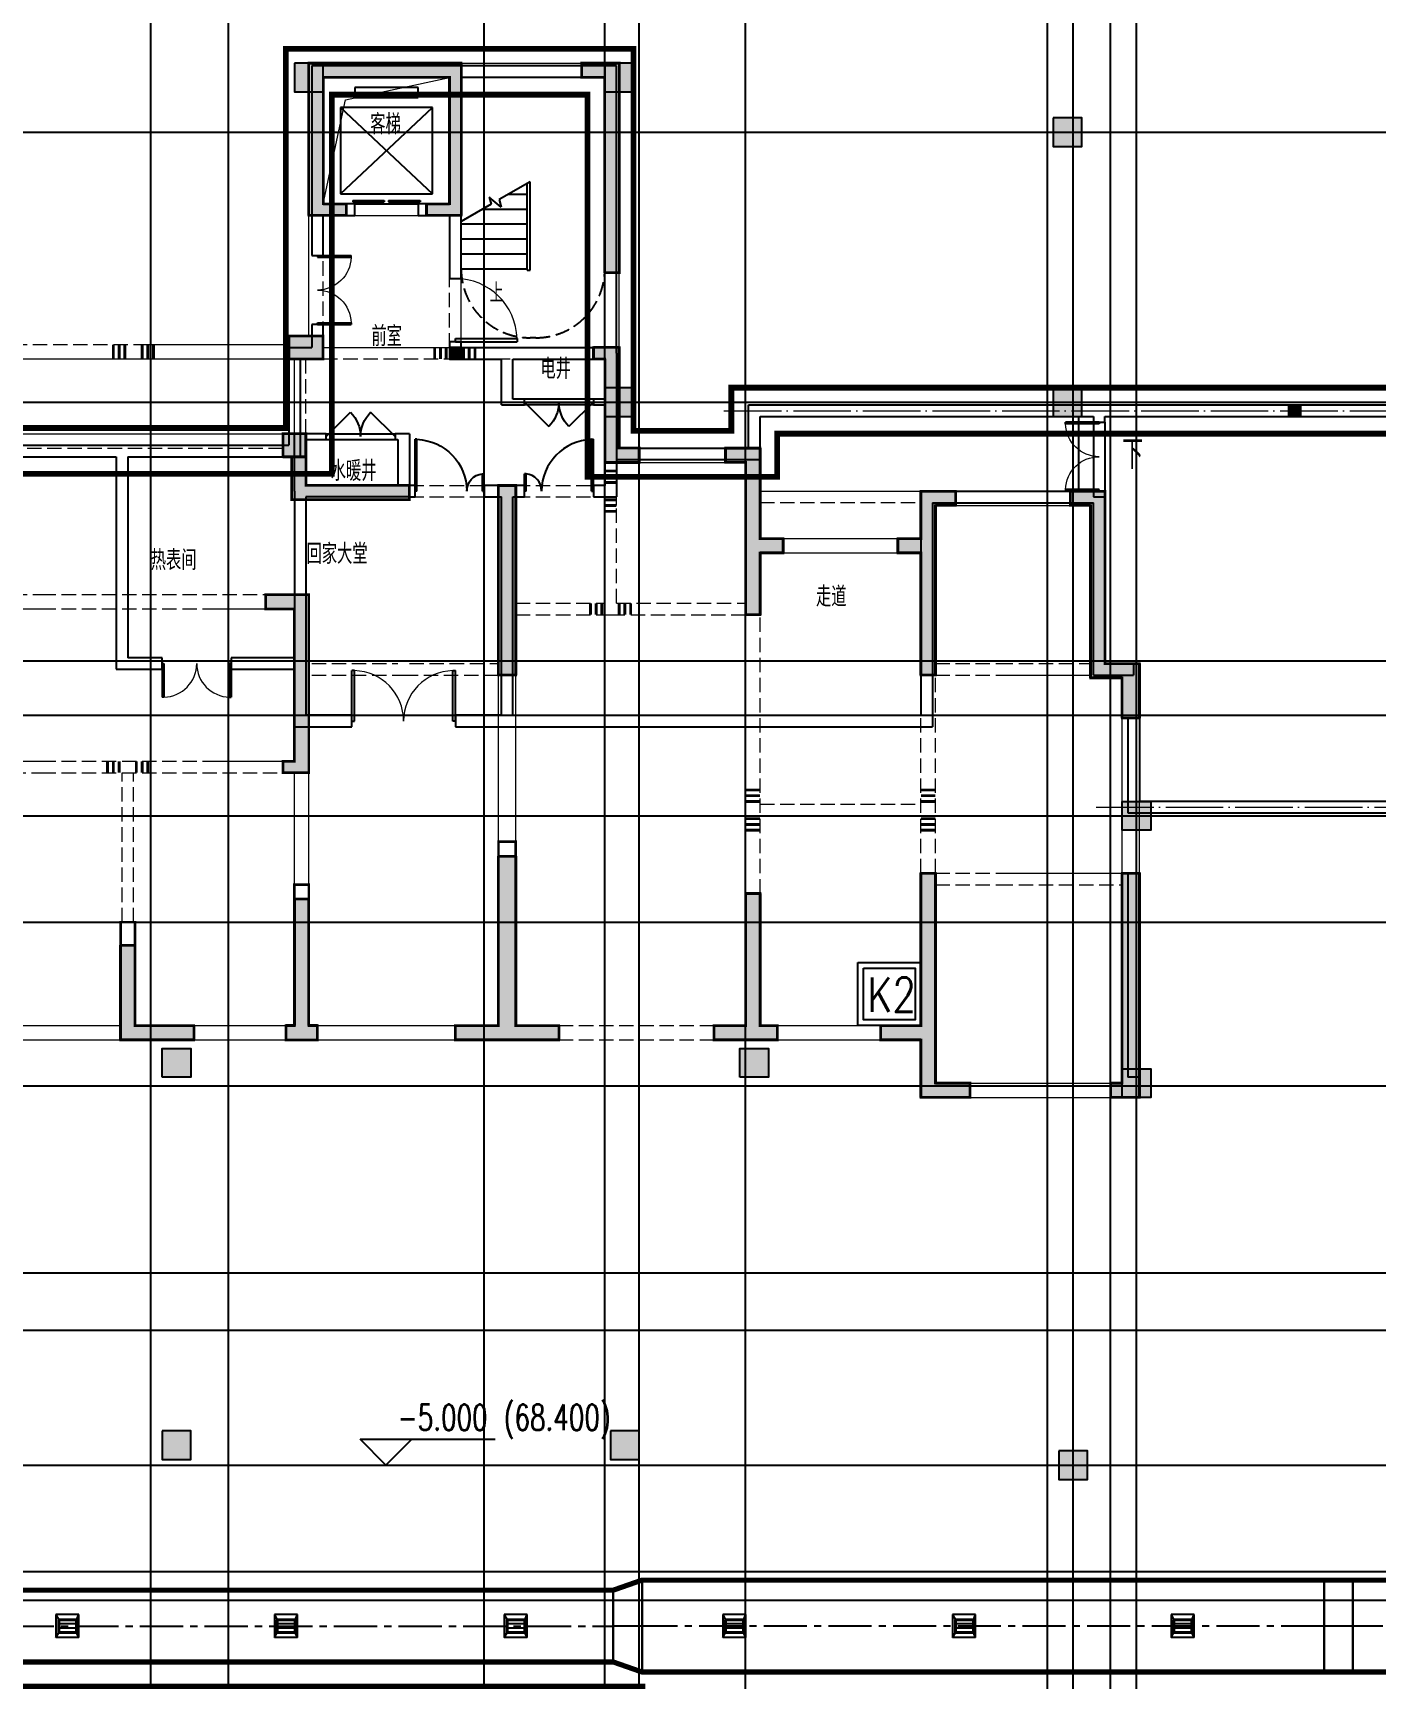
# Model space of a CAD drawing. Extents: x 369444 to 684549, y -549309 to 575337.
# Drawn here: x 464625 to 487992, y 196284 to 224932 of the extents above; entities that cross this region are included whole.
import ezdxf

# ---------------------------------------------------------------- set-up
doc = ezdxf.new("R2010")
doc.units = 0
doc.header["$LTSCALE"] = 1000
doc.header["$MEASUREMENT"] = 0
for name, pattern in [('CENTER2', [1.125, 0.75, -0.125, 0.125, -0.125]), ('DASH', [0.35, 0.25, -0.1]), ('DOTE', [2.42, 2, -0.2, 0.02, -0.2]), ('线型3', [500, 300, -200])]:
    doc.linetypes.add(name, pattern=pattern)
for name, color, linetype in [('1-标高箭头', 3, 'Continuous'), ('COLUMN', 9, 'Continuous'), ('DIM_SYMB', 3, 'Continuous'), ('DOTE', 1, 'Continuous'), ('DUCT-排烟中心线', 5, 'CENTER2'), ('DUCT-排烟法兰', 4, 'Continuous'), ('DUCT-排烟管', 2, 'Continuous'), ('DUCT-排烟管端线', 4, 'Continuous'), ('EVTR', 2, 'Continuous'), ('STAIR', 2, 'Continuous'), ('WALL', 9, 'Continuous'), ('WINDOW', 4, 'Continuous'), ('二期轮廓线', 8, 'DASH'), ('图层2', 7, 'Continuous'), ('填充', 8, 'Continuous'), ('平面文字图层', 7, 'Continuous'), ('景观场地标高', 4, 'Continuous'), ('构造柱', 6, 'Continuous'), ('砼墙', 151, 'Continuous'), ('车库集水坑', 60, 'Continuous'), ('防火分区线', 7, 'Continuous'), ('风管标注', 3, 'Continuous')]:
    doc.layers.add(name, color=color, linetype=linetype)
for name, color, linetype, lineweight in [('DOTE2', 122, 'DOTE', 9), ('柱', 2, 'Continuous', 35), ('梁', 4, 'Continuous', 18), ('梁虚线', 134, '线型3', 18), ('梁集中标注', 2, 'Continuous', 25), ('次梁箍筋', 1, 'Continuous', 40), ('洞口边线', 9, 'Continuous', 18), ('门虚线', 2, 'Continuous', 18)]:
    doc.layers.add(name, color=color, linetype=linetype, lineweight=lineweight)
doc.styles.add('_HZTXT', font='txt.shx', dxfattribs={"width": 0.8, "bigfont": 'HZTXT.shx'})
doc.styles.add('_TCH_DIM', font='SIMPLEX', dxfattribs={"bigfont": 'GBCBIG'})
doc.styles.add('HNSJY', font='hnsjy-07.shx', dxfattribs={"width": 0.8, "bigfont": 'hnsjy-hz.shx'})

# ---------------------------------------------------------------- blocks, each defined once
blk = doc.blocks.new('A$C47E9097D')
at = {"layer": '构造柱'}
blk.add_hatch(color=256, dxfattribs=at).paths.add_polyline_path([(106150, -252049), (105950, -252049), (105950, -252249), (106150, -252249)])
blk.add_lwpolyline([(105950, -252049), (106150, -252049), (106150, -252249), (105950, -252249)], close=True, dxfattribs=at)
blk = doc.blocks.new('dsfzc')
at = {"layer": '填充'}
h = blk.add_hatch(color=0, dxfattribs=at)
h.dxf.hatch_style = 1
h.paths.add_polyline_path([(-2797395, 482826), (-2794745, 482826), (-2794745, 482576), (-2794745, 480176), (-2795345, 480176), (-2795345, 480376), (-2794945, 480376), (-2794945, 482576), (-2797145, 482576), (-2797145, 480376), (-2796745, 480376), (-2796745, 480176), (-2797395, 480176)])
h = blk.add_hatch(color=0, dxfattribs=at)
h.dxf.hatch_style = 1
h.paths.add_polyline_path([(-2792245, 482576), (-2792647, 482576), (-2792647, 482826), (-2791995, 482826), (-2791995, 479176), (-2792245, 479176)])
h = blk.add_hatch(color=0, dxfattribs=at)
h.dxf.hatch_style = 1
h.paths.add_polyline_path([(-2797145, 477676), (-2797145, 478076), (-2797745, 478076), (-2797745, 477676)])
h = blk.add_hatch(color=0, dxfattribs=at)
h.dxf.hatch_style = 1
h.paths.add_polyline_path([(-2791645, 476126), (-2791995, 476126), (-2791995, 477876), (-2792245, 477876), (-2792245, 475876), (-2791645, 475876)])
h.paths.add_polyline_path([(-2792445, 477676), (-2792245, 477676), (-2792245, 477876), (-2792445, 477876)])
h = blk.add_hatch(color=0, dxfattribs=at)
h.dxf.hatch_style = 1
h.paths.add_polyline_path([(-2797695, 475976), (-2797445, 475976), (-2797445, 476376), (-2797845, 476376), (-2797845, 475976)])
h = blk.add_hatch(color=0, dxfattribs=at)
h.dxf.hatch_style = 1
h.paths.add_polyline_path([(-2789545, 474551), (-2789145, 474551), (-2789145, 474301), (-2789545, 474301), (-2789545, 473226), (-2789795, 473226), (-2789795, 474301), (-2789795, 475876), (-2790145, 475876), (-2790145, 476126), (-2789545, 476126)])
h = blk.add_hatch(color=0, dxfattribs=at)
h.dxf.hatch_style = 1
h.paths.add_polyline_path([(-2797695, 475976), (-2797445, 475976), (-2797445, 475476), (-2795645, 475476), (-2795645, 475226), (-2797695, 475226)])
h = blk.add_hatch(color=0, dxfattribs=at)
h.dxf.hatch_style = 1
h.paths.add_polyline_path([(-2794095, 472176), (-2794095, 475476), (-2793795, 475476), (-2793795, 472176)])
h = blk.add_hatch(color=0, dxfattribs=at)
h.dxf.hatch_style = 1
h.paths.add_polyline_path([(-2786145, 475376), (-2786145, 475126), (-2786495, 475126), (-2786495, 474301), (-2786495, 472176), (-2786745, 472176), (-2786745, 474301), (-2787145, 474301), (-2787145, 474551), (-2786745, 474551), (-2786745, 475376)])
h = blk.add_hatch(color=0, dxfattribs=at)
h.dxf.hatch_style = 1
h.paths.add_polyline_path([(-2783545, 475376), (-2783545, 472376), (-2782945, 472376), (-2782945, 471426), (-2783245, 471426), (-2783245, 472126), (-2783795, 472126), (-2783795, 475126), (-2784145, 475126), (-2784145, 475376)])
h = blk.add_hatch(color=0, dxfattribs=at)
h.dxf.hatch_style = 1
h.paths.add_polyline_path([(-2797645, 470476), (-2797395, 470476), (-2797395, 473576), (-2798145, 473576), (-2798145, 473326), (-2797645, 473326), (-2797645, 470676), (-2797845, 470676), (-2797845, 470476)])
h = blk.add_hatch(color=0, dxfattribs=at)
h.dxf.hatch_style = 1
h.paths.add_polyline_path([(-2793045, 466076), (-2793045, 465826), (-2794095, 465826), (-2794845, 465826), (-2794845, 466076), (-2794095, 466076), (-2794095, 469026), (-2793795, 469026), (-2793795, 466076)])
h = blk.add_hatch(color=0, dxfattribs=at)
h.dxf.hatch_style = 1
h.paths.add_polyline_path([(-2785894, 464826), (-2786745, 464826), (-2786745, 465826), (-2787445, 465826), (-2787445, 466076), (-2786745, 466076), (-2786745, 468726), (-2786495, 468726), (-2786495, 466076), (-2786495, 465076), (-2785894, 465076)])
h = blk.add_hatch(color=0, dxfattribs=at)
h.dxf.hatch_style = 1
h.paths.add_polyline_path([(-2782945, 464826), (-2783444, 464826), (-2783444, 465076), (-2783245, 465076), (-2783245, 468726), (-2782945, 468726)])
h = blk.add_hatch(color=0, dxfattribs=at)
h.dxf.hatch_style = 1
h.paths.add_polyline_path([(-2797245, 465826), (-2797245, 466076), (-2797395, 466076), (-2797395, 468276), (-2797645, 468276), (-2797645, 466076), (-2797795, 466076), (-2797795, 465826), (-2797395, 465826)])
h = blk.add_hatch(color=0, dxfattribs=at)
h.dxf.hatch_style = 1
h.paths.add_polyline_path([(-2789245, 466076), (-2789245, 465826), (-2789545, 465826), (-2790345, 465826), (-2790345, 466076), (-2789795, 466076), (-2789795, 468376), (-2789545, 468376), (-2789545, 466076)])
h = blk.add_hatch(color=0, dxfattribs=at)
h.dxf.hatch_style = 1
h.paths.add_polyline_path([(-2800670, 465826), (-2800670, 466076), (-2800670, 467476), (-2800420, 467476), (-2800420, 466076), (-2799395, 466076), (-2799395, 465826)])
at = {"layer": '柱', "color": 0, "ltscale": 1}
for points in [[(-2797145, 477676), (-2797145, 478076), (-2797745, 478076), (-2797745, 477676)], [(-2797695, 475976), (-2797445, 475976), (-2797445, 476376), (-2797845, 476376), (-2797845, 475976)]]:
    blk.add_lwpolyline(points, close=True, dxfattribs=at)
at = {"layer": '砼墙', "color": 0, "lineweight": 35, "ltscale": 1}
for points in [[(-2797395, 482826), (-2794745, 482826), (-2794745, 482576), (-2794745, 480176), (-2795345, 480176), (-2795345, 480376), (-2794945, 480376), (-2794945, 482576), (-2797145, 482576), (-2797145, 480376), (-2796745, 480376), (-2796745, 480176), (-2797395, 480176)], [(-2792245, 482576), (-2792647, 482576), (-2792647, 482826), (-2791995, 482826), (-2791995, 479176), (-2792245, 479176)], [(-2789545, 474551), (-2789145, 474551), (-2789145, 474301), (-2789545, 474301), (-2789545, 473226), (-2789795, 473226), (-2789795, 474301), (-2789795, 475876), (-2790145, 475876), (-2790145, 476126), (-2789545, 476126)], [(-2794095, 472176), (-2794095, 475476), (-2793795, 475476), (-2793795, 472176)], [(-2786145, 475376), (-2786145, 475126), (-2786495, 475126), (-2786495, 474301), (-2786495, 472176), (-2786745, 472176), (-2786745, 474301), (-2787145, 474301), (-2787145, 474551), (-2786745, 474551), (-2786745, 475376)], [(-2783545, 475376), (-2783545, 472376), (-2782945, 472376), (-2782945, 471426), (-2783245, 471426), (-2783245, 472126), (-2783795, 472126), (-2783795, 475126), (-2784145, 475126), (-2784145, 475376)], [(-2793045, 466076), (-2793045, 465826), (-2794095, 465826), (-2794845, 465826), (-2794845, 466076), (-2794095, 466076), (-2794095, 469026), (-2793795, 469026), (-2793795, 466076)], [(-2785894, 464826), (-2786745, 464826), (-2786745, 465826), (-2787445, 465826), (-2787445, 466076), (-2786745, 466076), (-2786745, 468726), (-2786495, 468726), (-2786495, 466076), (-2786495, 465076), (-2785894, 465076)], [(-2782945, 464826), (-2783444, 464826), (-2783444, 465076), (-2783245, 465076), (-2783245, 468726), (-2782945, 468726)], [(-2797245, 465826), (-2797245, 466076), (-2797395, 466076), (-2797395, 468276), (-2797645, 468276), (-2797645, 466076), (-2797795, 466076), (-2797795, 465826), (-2797395, 465826)], [(-2789245, 466076), (-2789245, 465826), (-2789545, 465826), (-2790345, 465826), (-2790345, 466076), (-2789795, 466076), (-2789795, 468376), (-2789545, 468376), (-2789545, 466076)], [(-2800670, 465826), (-2800670, 466076), (-2800670, 467476), (-2800420, 467476), (-2800420, 466076), (-2799395, 466076), (-2799395, 465826)]]:
    blk.add_lwpolyline(points, close=True, dxfattribs=at)
for points in [[(-2792245, 477876), (-2792445, 477876), (-2792445, 477676), (-2792245, 477676)], [(-2792245, 477676), (-2792245, 475876), (-2791645, 475876), (-2791645, 476126), (-2791995, 476126), (-2791995, 477876), (-2792245, 477876)]]:
    blk.add_lwpolyline(points, dxfattribs=at)
at = {"layer": '砼墙', "color": 0}
blk.add_lwpolyline([(-2797695, 475976), (-2797445, 475976), (-2797445, 475476), (-2795645, 475476), (-2795645, 475226), (-2797695, 475226)], close=True, dxfattribs=at)
blk.add_lwpolyline([(-2797645, 470476), (-2797845, 470476), (-2797845, 470676), (-2797645, 470676), (-2797645, 473326), (-2798145, 473326), (-2798145, 473576), (-2797395, 473576), (-2797395, 470476), (-2797645, 470476)], dxfattribs=at)
blk = doc.blocks.new('A$C6F0867FE')
at = {"layer": '构造柱'}
for points in [[(100, -5000), (-100, -5000), (-100, -5200), (100, -5200)], [(17700, -5000), (17900, -5000), (17900, -5200), (17700, -5200)]]:
    blk.add_hatch(color=256, dxfattribs=at).paths.add_polyline_path(points)
for points in [[(-100, -5000), (100, -5000), (100, -5200), (-100, -5200)], [(17900, -5000), (17700, -5000), (17700, -5200), (17900, -5200)]]:
    blk.add_lwpolyline(points, close=True, dxfattribs=at)
blk = doc.blocks.new('$DorLib2D$00000002')
for p, q in [((-0.5, 0), (-0.5, 0.4875)), ((-0.475, 0.4875), (-0.5, 0.4875)), ((-0.475, 0), (-0.475, 0.4875)), ((0.475, 0), (0.475, 0.4875)), ((0.475, 0.4875), (0.5, 0.4875)), ((0.5, 0), (0.5, 0.4875)), ((-0.5, 0), (-0.475, 0)), ((0.5, 0), (0.475, 0))]:
    blk.add_line(p, q)
at = {"lineweight": 13}
for centre, start, end in [((-0.4875, 0), 0, 88.53072), ((0.4875, 0), 91.46928, 180)]:
    blk.add_arc(centre, 0.4875, start, end, dxfattribs=at)
blk = doc.blocks.new('$DorLib2D$00000116')
at = {"color": 0}
for p, q in [((-0.5, 0), (-0.146, 0.354)), ((0.5, 0), (0.146, 0.354))]:
    blk.add_line(p, q, dxfattribs=at)
for centre, start, end in [((-0.5, 0), 0, 45), ((0.5, 0), 135, 180)]:
    blk.add_arc(centre, 0.5, start, end, dxfattribs=at)
blk = doc.blocks.new('$DorLib2D$00000001')
for p, q in [((0.45, 0.975), (0.5, 0.975)), ((0.45, 0), (0.45, 0.975)), ((0.5, 0), (0.5, 0.975)), ((0.5, 0), (0.45, 0))]:
    blk.add_line(p, q)
at = {"lineweight": 13}
blk.add_arc((0.475, 0), 0.975, 91.4693, 180, dxfattribs=at)
blk = doc.blocks.new('$DORLIB2D$00000127')
at = {"color": 0}
for points in [[(-0.533, 0.795), (-0.533, 0.69)], [(-0.033, 0.795), (-0.533, 0.795)], [(-0.033, 0.795), (-0.033, 0.69)], [(0.533, 0.795), (0.033, 0.795)], [(0.033, 0.795), (0.033, 0.69)], [(0.533, 0.795), (0.533, 0.69)], [(-0.033, 0.69), (-0.533, 0.69)], [(0.533, 0.69), (0.033, 0.69)], [(0.5, 0.5), (-0.5, 0.5)]]:
    blk.add_lwpolyline(points, dxfattribs=at)
blk = doc.blocks.new('$DorLib2D$00000225')
at = {"color": 0}
for p, q in [((0.475, -0.001), (0.475, 0.752)), ((0.475, 0.752), (0.5, 0.752)), ((0.5, -0.001), (0.5, 0.752)), ((-0.5, 0), (-0.5, 0.252)), ((-0.475, 0.252), (-0.5, 0.252)), ((-0.475, 0), (-0.475, 0.252)), ((-0.475, 0), (-0.5, 0)), ((0.475, -0.001), (0.5, -0.001))]:
    blk.add_line(p, q, dxfattribs=at)
for centre, radius, start, end in [((0.505, -0.002), 0.755, 92.2493, 179.7238), ((-0.501, 0.003), 0.251, 359.7899, 84.0974)]:
    blk.add_arc(centre, radius, start, end, dxfattribs=at)
blk = doc.blocks.new('column500')
h = blk.add_hatch(color=0)
h.dxf.hatch_style = 1
h.paths.add_polyline_path([(-216381, -381440), (-215881, -381440), (-215881, -380940), (-216381, -380940)])
at = {"color": 0}
blk.add_lwpolyline([(-216381, -381440), (-215881, -381440), (-215881, -380940), (-216381, -380940)], close=True, dxfattribs=at)
blk = doc.blocks.new('N-风管')
at = {"color": 0}
for p, q in [((38489300981.545509, 3905291880.368588, 2600), (38489301029.545509, 3905291791.4797, 2600)), ((38489301381.545509, 3905291880.368588, 2600), (38489300981.545509, 3905291880.368588, 2600)), ((38489300981.545509, 3905291880.368588, 2600), (38489300981.545509, 3905291480.368588, 2600)), ((38489301341.545509, 3905291791.4797, 2600), (38489301381.545509, 3905291880.368588, 2600)), ((38489301381.545509, 3905291480.368588, 2600), (38489301381.545509, 3905291880.368588, 2600)), ((38489304781.545509, 3905291880.368588, 2600), (38489304829.545509, 3905291791.4797, 2600)), ((38489305181.545509, 3905291880.368588, 2600), (38489304781.545509, 3905291880.368588, 2600)), ((38489304781.545509, 3905291880.368588, 2600), (38489304781.545509, 3905291480.368588, 2600)), ((38489305141.545509, 3905291791.4797, 2600), (38489305181.545509, 3905291880.368588, 2600)), ((38489305181.545509, 3905291480.368588, 2600), (38489305181.545509, 3905291880.368588, 2600)), ((38489308781.545509, 3905291880.368588, 2600), (38489308829.545509, 3905291791.4797, 2600)), ((38489309181.545509, 3905291880.368588, 2600), (38489308781.545509, 3905291880.368588, 2600)), ((38489308781.545509, 3905291880.368588, 2600), (38489308781.545509, 3905291480.368588, 2600)), ((38489309141.545509, 3905291791.4797, 2600), (38489309181.545509, 3905291880.368588, 2600)), ((38489309181.545509, 3905291480.368588, 2600), (38489309181.545509, 3905291880.368588, 2600)), ((38489312581.545509, 3905291880.368588, 2600), (38489312629.545509, 3905291791.4797, 2600)), ((38489312981.545509, 3905291880.368588, 2600), (38489312581.545509, 3905291880.368588, 2600)), ((38489312581.545509, 3905291880.368588, 2600), (38489312581.545509, 3905291480.368588, 2600)), ((38489312941.545509, 3905291791.4797, 2600), (38489312981.545509, 3905291880.368588, 2600)), ((38489312981.545509, 3905291480.368588, 2600), (38489312981.545509, 3905291880.368588, 2600)), ((38489316581.545509, 3905291880.368588, 2600), (38489316629.545509, 3905291791.4797, 2600)), ((38489316981.545509, 3905291880.368588, 2600), (38489316581.545509, 3905291880.368588, 2600)), ((38489316581.545509, 3905291880.368588, 2600), (38489316581.545509, 3905291480.368588, 2600)), ((38489316941.545509, 3905291791.4797, 2600), (38489316981.545509, 3905291880.368588, 2600)), ((38489316981.545509, 3905291480.368588, 2600), (38489316981.545509, 3905291880.368588, 2600)), ((38489320381.545509, 3905291880.368588, 2600), (38489320429.545509, 3905291791.4797, 2600)), ((38489320781.545509, 3905291880.368588, 2600), (38489320381.545509, 3905291880.368588, 2600)), ((38489320381.545509, 3905291880.368588, 2600), (38489320381.545509, 3905291480.368588, 2600)), ((38489320741.545509, 3905291791.4797, 2600), (38489320781.545509, 3905291880.368588, 2600)), ((38489320781.545509, 3905291480.368588, 2600), (38489320781.545509, 3905291880.368588, 2600)), ((38489300981.545509, 3905291480.368588, 2600), (38489301029.545509, 3905291569.257477, 2600)), ((38489301341.545509, 3905291717.405625, 2600), (38489301029.545509, 3905291717.405625, 2600)), ((38489301341.545509, 3905291643.331552, 2600), (38489301029.545509, 3905291643.331552, 2600)), ((38489301381.545509, 3905291480.368588, 2600), (38489301341.545509, 3905291569.257477, 2600)), ((38489304781.545509, 3905291480.368588, 2600), (38489304829.545509, 3905291569.257477, 2600)), ((38489305141.545509, 3905291717.405625, 2600), (38489304829.545509, 3905291717.405625, 2600)), ((38489305141.545509, 3905291643.331552, 2600), (38489304829.545509, 3905291643.331552, 2600)), ((38489305181.545509, 3905291480.368588, 2600), (38489305141.545509, 3905291569.257477, 2600)), ((38489308781.545509, 3905291480.368588, 2600), (38489308829.545509, 3905291569.257477, 2600)), ((38489309141.545509, 3905291717.405625, 2600), (38489308829.545509, 3905291717.405625, 2600)), ((38489309141.545509, 3905291643.331552, 2600), (38489308829.545509, 3905291643.331552, 2600)), ((38489309181.545509, 3905291480.368588, 2600), (38489309141.545509, 3905291569.257477, 2600)), ((38489312581.545509, 3905291480.368588, 2600), (38489312629.545509, 3905291569.257477, 2600)), ((38489312941.545509, 3905291717.405625, 2600), (38489312629.545509, 3905291717.405625, 2600)), ((38489312941.545509, 3905291643.331552, 2600), (38489312629.545509, 3905291643.331552, 2600)), ((38489312981.545509, 3905291480.368588, 2600), (38489312941.545509, 3905291569.257477, 2600)), ((38489316581.545509, 3905291480.368588, 2600), (38489316629.545509, 3905291569.257477, 2600)), ((38489316941.545509, 3905291717.405625, 2600), (38489316629.545509, 3905291717.405625, 2600)), ((38489316941.545509, 3905291643.331552, 2600), (38489316629.545509, 3905291643.331552, 2600)), ((38489316981.545509, 3905291480.368588, 2600), (38489316941.545509, 3905291569.257477, 2600)), ((38489320381.545509, 3905291480.368588, 2600), (38489320429.545509, 3905291569.257477, 2600)), ((38489320741.545509, 3905291717.405625, 2600), (38489320429.545509, 3905291717.405625, 2600)), ((38489320741.545509, 3905291643.331552, 2600), (38489320429.545509, 3905291643.331552, 2600)), ((38489320781.545509, 3905291480.368588, 2600), (38489320741.545509, 3905291569.257477, 2600))]:
    blk.add_line(p, q, dxfattribs=at)
at = {"color": 0, "lineweight": 40}
for p, q in [((38489301029.545509, 3905291791.4797, 2600), (38489301029.545509, 3905291569.257477, 2600)), ((38489301029.545509, 3905291791.4797, 2600), (38489301341.545509, 3905291791.4797, 2600)), ((38489301341.545509, 3905291569.257477, 2600), (38489301341.545509, 3905291791.4797, 2600)), ((38489304829.545509, 3905291791.4797, 2600), (38489304829.545509, 3905291569.257477, 2600)), ((38489304829.545509, 3905291791.4797, 2600), (38489305141.545509, 3905291791.4797, 2600)), ((38489305141.545509, 3905291569.257477, 2600), (38489305141.545509, 3905291791.4797, 2600)), ((38489308829.545509, 3905291791.4797, 2600), (38489308829.545509, 3905291569.257477, 2600)), ((38489308829.545509, 3905291791.4797, 2600), (38489309141.545509, 3905291791.4797, 2600)), ((38489309141.545509, 3905291569.257477, 2600), (38489309141.545509, 3905291791.4797, 2600)), ((38489312629.545509, 3905291791.4797, 2600), (38489312629.545509, 3905291569.257477, 2600)), ((38489312629.545509, 3905291791.4797, 2600), (38489312941.545509, 3905291791.4797, 2600)), ((38489312941.545509, 3905291569.257477, 2600), (38489312941.545509, 3905291791.4797, 2600)), ((38489316629.545509, 3905291791.4797, 2600), (38489316629.545509, 3905291569.257477, 2600)), ((38489316629.545509, 3905291791.4797, 2600), (38489316941.545509, 3905291791.4797, 2600)), ((38489316941.545509, 3905291569.257477, 2600), (38489316941.545509, 3905291791.4797, 2600)), ((38489320429.545509, 3905291791.4797, 2600), (38489320429.545509, 3905291569.257477, 2600)), ((38489320429.545509, 3905291791.4797, 2600), (38489320741.545509, 3905291791.4797, 2600)), ((38489320741.545509, 3905291569.257477, 2600), (38489320741.545509, 3905291791.4797, 2600)), ((38489301029.545509, 3905291569.257477, 2600), (38489301341.545509, 3905291569.257477, 2600)), ((38489304829.545509, 3905291569.257477, 2600), (38489305141.545509, 3905291569.257477, 2600)), ((38489308829.545509, 3905291569.257477, 2600), (38489309141.545509, 3905291569.257477, 2600)), ((38489312629.545509, 3905291569.257477, 2600), (38489312941.545509, 3905291569.257477, 2600)), ((38489316629.545509, 3905291569.257477, 2600), (38489316941.545509, 3905291569.257477, 2600)), ((38489320429.545509, 3905291569.257477, 2600), (38489320741.545509, 3905291569.257477, 2600))]:
    blk.add_line(p, q, dxfattribs=at)
at = {"color": 0, "linetype": 'Continuous'}
for p, q in [((38489301381.545509, 3905291480.368588, 2600), (38489300981.545509, 3905291480.368588, 2600)), ((38489305181.545509, 3905291480.368588, 2600), (38489304781.545509, 3905291480.368588, 2600)), ((38489309181.545509, 3905291480.368588, 2600), (38489308781.545509, 3905291480.368588, 2600)), ((38489312981.545509, 3905291480.368588, 2600), (38489312581.545509, 3905291480.368588, 2600)), ((38489316981.545509, 3905291480.368588, 2600), (38489316581.545509, 3905291480.368588, 2600)), ((38489320781.545509, 3905291480.368588, 2600), (38489320381.545509, 3905291480.368588, 2600))]:
    blk.add_line(p, q, dxfattribs=at)
at = {"layer": 'DUCT-排烟中心线', "color": 0}
for p, q in [((38489299067.369003, 3905291680.368588), (38489310677.367104, 3905291680.368575)), ((38489311177.567101, 3905291680.368588), (38489310677.567101, 3905291680.368575)), ((38489323045.062393, 3905291680.368882), (38489311177.767113, 3905291680.368588)), ((38489323545.262383, 3905291680.368588), (38489323045.262383, 3905291680.368882)), ((38489328567.927292, 3905291680.368698), (38489323545.462379, 3905291680.368588))]:
    blk.add_line(p, q, dxfattribs=at)
at = {"layer": 'DUCT-排烟法兰', "color": 0}
for p, q in [((38489310677.467102, 3905291025.368575), (38489310677.467102, 3905292335.368575)), ((38489311177.667107, 3905292520.368588), (38489311177.667107, 3905290840.368588)), ((38489323045.162376, 3905292520.368882), (38489323045.162376, 3905290840.368882)), ((38489323545.362381, 3905290840.368588), (38489323545.362381, 3905292520.368588))]:
    blk.add_line(p, q, dxfattribs=at)
at = {"layer": 'DUCT-排烟管', "color": 0, "const_width": 90}
for points in [[(38489310677.367104, 3905292305.368575), (38489299067.369003, 3905292305.368588)], [(38489311177.567078, 3905292480.368588), (38489310677.567093, 3905292305.368575)], [(38489323045.062363, 3905292480.368882), (38489311177.767082, 3905292480.368588)], [(38489323545.26226, 3905292480.368588), (38489323045.26226, 3905292480.368882)], [(38489328567.927277, 3905292480.368698), (38489323545.462357, 3905292480.368588)], [(38489299067.369003, 3905291055.368588), (38489310677.367104, 3905291055.368575)], [(38489311177.567123, 3905290880.368588), (38489310677.567123, 3905291055.368575)], [(38489311177.767128, 3905290880.368588), (38489323045.062408, 3905290880.368882)], [(38489323545.262497, 3905290880.368588), (38489323045.262497, 3905290880.368882)], [(38489323545.462387, 3905290880.368588), (38489328567.927307, 3905290880.368698)]]:
    blk.add_lwpolyline(points, dxfattribs=at)
at = {"layer": 'DUCT-排烟管端线', "color": 0}
for p, q in [((38489310677.367104, 3905291055.368575), (38489310677.367104, 3905292305.368575)), ((38489310677.567093, 3905292305.368575), (38489310677.567123, 3905291055.368575)), ((38489311177.567123, 3905290880.368588), (38489311177.567078, 3905292480.368588)), ((38489311177.767082, 3905292480.368588), (38489311177.767128, 3905290880.368588)), ((38489323045.062408, 3905290880.368882), (38489323045.062363, 3905292480.368882)), ((38489323045.26226, 3905292480.368882), (38489323045.262497, 3905290880.368882)), ((38489323545.262497, 3905290880.368588), (38489323545.26226, 3905292480.368588)), ((38489323545.462357, 3905292480.368588), (38489323545.462387, 3905290880.368588))]:
    blk.add_line(p, q, dxfattribs=at)
blk = doc.blocks.new('12#梁图')
at = {"layer": '柱', "color": 0, "ltscale": 1, "const_width": 45}
for points in [[(1066114, -66796), (1066114, -66396), (1065514, -66396), (1065514, -66796)], [(1066115, -66796), (1066115, -66396), (1065515, -66396), (1065515, -66796)], [(1065564, -68496), (1065814, -68496), (1065814, -68096), (1065414, -68096), (1065414, -68496)], [(1065565, -68496), (1065815, -68496), (1065815, -68096), (1065415, -68096), (1065415, -68496)]]:
    blk.add_lwpolyline(points, close=True, dxfattribs=at)
at = {"layer": '梁', "color": 0, "lineweight": 18, "ltscale": 1}
for p, q in [((1065865, -66396), (1065865, -64296)), ((1068515, -65126), (1068515, -64296)), ((1068515, -66596), (1068515, -65126)), ((1062815, -66546), (1065515, -66546)), ((1066115, -66596), (1068415, -66596)), ((1068415, -66596), (1071015, -66596)), ((1056515, -66796), (1062815, -66796)), ((1062815, -66796), (1065515, -66796)), ((1065615, -68096), (1065615, -66796)), ((1053615, -68096), (1065415, -68096)), ((1073715, -69096), (1076515, -69096)), ((1060015, -71146), (1061215, -71146)), ((1064015, -71146), (1065115, -71146)), ((1077865, -72296), (1079465, -72296)), ((1059640, -73796), (1061215, -73796)), ((1064015, -73796), (1065615, -73796)), ((1077965, -75746), (1080015, -75746))]:
    blk.add_line(p, q, dxfattribs=at)
at = {"layer": '梁虚线', "color": 0, "linetype": 'DASH', "lineweight": 18, "ltscale": 1}
for p, q in [((1066115, -66396), (1066115, -64296)), ((1068315, -65126), (1068315, -64296)), ((1068315, -66596), (1068315, -65126)), ((1056515, -66546), (1062815, -66546)), ((1065815, -68096), (1065815, -66796)), ((1066115, -66796), (1068415, -66796)), ((1068415, -66796), (1071015, -66796)), ((1053615, -68346), (1065415, -68346)), ((1071015, -69246), (1071015, -68596)), ((1071215, -69346), (1071215, -68596)), ((1067615, -68996), (1069165, -68996)), ((1069465, -68996), (1071015, -68996)), ((1065615, -70896), (1065615, -69246)), ((1065815, -70896), (1065815, -69246)), ((1067615, -69196), (1069165, -69196)), ((1069465, -69196), (1071015, -69196)), ((1073715, -69296), (1076515, -69296)), ((1071015, -71046), (1071015, -69446)), ((1071215, -71046), (1071215, -69346)), ((1060015, -70896), (1061215, -70896)), ((1061215, -70896), (1064015, -70896)), ((1064015, -70896), (1065115, -70896)), ((1061215, -71146), (1064015, -71146)), ((1069465, -71046), (1071015, -71046)), ((1069465, -71246), (1071115, -71246)), ((1071115, -71246), (1073465, -71246)), ((1071215, -71046), (1073465, -71046)), ((1073465, -76096), (1073465, -71246)), ((1073715, -76096), (1073715, -71246)), ((1065915, -72096), (1067415, -72096)), ((1067615, -72096), (1069165, -72096)), ((1076765, -72096), (1077865, -72096)), ((1077865, -72096), (1079465, -72096)), ((1065915, -72296), (1067515, -72296)), ((1067515, -72296), (1069165, -72296)), ((1076515, -75746), (1076515, -72296)), ((1076765, -75746), (1076765, -72296)), ((1076765, -72296), (1077865, -72296)), ((1061215, -73796), (1064015, -73796)), ((1059640, -73996), (1061215, -73996)), ((1061215, -73996), (1064015, -73996)), ((1062615, -76596), (1062615, -73996)), ((1062815, -76596), (1062815, -73996)), ((1064015, -73996), (1065415, -73996)), ((1073715, -74546), (1076515, -74546)), ((1073715, -74746), (1076515, -74746)), ((1076765, -75746), (1077965, -75746)), ((1076765, -75946), (1077865, -75946)), ((1077865, -75946), (1080015, -75946)), ((1070215, -78396), (1072915, -78396)), ((1070215, -78646), (1072915, -78646))]:
    blk.add_line(p, q, dxfattribs=at)
at = {"layer": '次梁箍筋', "color": 0, "linetype": 'Continuous', "const_width": 50}
for points in [[(1062464, -66546), (1062464, -66796)], [(1062564, -66546), (1062564, -66796)], [(1062664, -66546), (1062664, -66796)], [(1062964, -66546), (1062964, -66796)], [(1063064, -66546), (1063064, -66796)], [(1063164, -66546), (1063164, -66796)], [(1068055, -66596), (1068055, -66796)], [(1068155, -66596), (1068155, -66796)], [(1068255, -66596), (1068255, -66796)], [(1068555, -66596), (1068555, -66796)], [(1068655, -66596), (1068655, -66796)], [(1068755, -66596), (1068755, -66796)], [(1071014, -68746), (1071214, -68746)], [(1071014, -68846), (1071214, -68846)], [(1071014, -68946), (1071214, -68946)], [(1071014, -69246), (1071214, -69246)], [(1071014, -69346), (1071214, -69346)], [(1071014, -69446), (1071214, -69446)], [(1070764, -71046), (1070764, -71246)], [(1070864, -71046), (1070864, -71246)], [(1070964, -71046), (1070964, -71246)], [(1071264, -71046), (1071264, -71246)], [(1071364, -71046), (1071364, -71246)], [(1071464, -71046), (1071464, -71246)], [(1062364, -73796), (1062364, -73996)], [(1062464, -73796), (1062464, -73996)], [(1062564, -73796), (1062564, -73996)], [(1062864, -73796), (1062864, -73996)], [(1062964, -73796), (1062964, -73996)], [(1063064, -73796), (1063064, -73996)], [(1073464, -74296), (1073714, -74296)], [(1073464, -74396), (1073714, -74396)], [(1073464, -74496), (1073714, -74496)], [(1076514, -74296), (1076764, -74296)], [(1076514, -74396), (1076764, -74396)], [(1076514, -74496), (1076764, -74496)], [(1073464, -74796), (1073714, -74796)], [(1073464, -74896), (1073714, -74896)], [(1073464, -74996), (1073714, -74996)], [(1076514, -74796), (1076764, -74796)], [(1076514, -74896), (1076764, -74896)], [(1076514, -74996), (1076764, -74996)]]:
    blk.add_lwpolyline(points, dxfattribs=at)
at = {"layer": '洞口边线', "color": 0, "ltscale": 1}
for points in [[(1068314, -61896), (1066114, -61896), (1066114, -64096), (1066503, -62285), (1068314, -61896)], [(1068314, -61896), (1066114, -61896), (1066114, -64096), (1066503, -62285), (1068314, -61896)], [(1068314, -61896), (1066114, -61896), (1066114, -64096), (1066503, -62285), (1068314, -61896)], [(1068315, -61896), (1066115, -61896), (1066115, -64096), (1066504, -62285), (1068315, -61896)]]:
    blk.add_lwpolyline(points, close=True, dxfattribs=at)
at = {"layer": '砼墙', "color": 0, "lineweight": 35, "ltscale": 1, "const_width": 45}
for points in [[(1065865, -61646), (1068515, -61646), (1068515, -61896), (1068515, -64296), (1067915, -64296), (1067915, -64096), (1068315, -64096), (1068315, -61896), (1066115, -61896), (1066115, -64096), (1066515, -64096), (1066515, -64296), (1065865, -64296)], [(1071015, -61896), (1070613, -61896), (1070613, -61646), (1071265, -61646), (1071265, -65296), (1071015, -65296)], [(1073715, -69921), (1074115, -69921), (1074115, -70171), (1073715, -70171), (1073715, -71246), (1073465, -71246), (1073465, -70171), (1073465, -68596), (1073115, -68596), (1073115, -68346), (1073715, -68346)], [(1069165, -72296), (1069165, -68996), (1069465, -68996), (1069465, -72296)], [(1077115, -69096), (1077115, -69346), (1076765, -69346), (1076765, -70171), (1076765, -72296), (1076515, -72296), (1076515, -70171), (1076115, -70171), (1076115, -69921), (1076515, -69921), (1076515, -69096)], [(1079715, -69096), (1079715, -72096), (1080315, -72096), (1080315, -73046), (1080015, -73046), (1080015, -72346), (1079465, -72346), (1079465, -69346), (1079115, -69346), (1079115, -69096)], [(1070215, -78396), (1070215, -78646), (1069165, -78646), (1068415, -78646), (1068415, -78396), (1069165, -78396), (1069165, -75196), (1069465, -75196), (1069465, -78396)], [(1077366, -79646), (1076515, -79646), (1076515, -78646), (1075815, -78646), (1075815, -78396), (1076515, -78396), (1076515, -75746), (1076765, -75746), (1076765, -78396), (1076765, -79396), (1077366, -79396)], [(1080315, -79646), (1079816, -79646), (1079816, -79396), (1080015, -79396), (1080015, -75746), (1080315, -75746)], [(1066015, -78646), (1066015, -78396), (1065865, -78396), (1065865, -75946), (1065615, -75946), (1065615, -78396), (1065465, -78396), (1065465, -78646), (1065865, -78646)], [(1074015, -78396), (1074015, -78646), (1073715, -78646), (1072915, -78646), (1072915, -78396), (1073465, -78396), (1073465, -76096), (1073715, -76096), (1073715, -78396)], [(1062590, -78646), (1062590, -78396), (1062590, -76596), (1062840, -76596), (1062840, -78396), (1063865, -78396), (1063865, -78646)]]:
    blk.add_lwpolyline(points, close=True, dxfattribs=at)
at = {"layer": '砼墙', "color": 0, "const_width": 45}
for points in [[(1071015, -66596), (1070815, -66596), (1070815, -66796), (1071015, -66796), (1071015, -68596), (1071615, -68596), (1071615, -68346), (1071265, -68346), (1071265, -66596), (1071015, -66596)], [(1065615, -73996), (1065415, -73996), (1065415, -73796), (1065615, -73796), (1065615, -71146), (1065115, -71146), (1065115, -70896), (1065865, -70896), (1065865, -73996), (1065615, -73996)]]:
    blk.add_lwpolyline(points, dxfattribs=at)
blk.add_lwpolyline([(1065565, -68496), (1065815, -68496), (1065815, -68996), (1067615, -68996), (1067615, -69246), (1065565, -69246)], close=True, dxfattribs=at)
at = {"layer": '门虚线', "color": 0, "linetype": 'Continuous', "lineweight": 18, "ltscale": 1}
for p, q in [((1068515, -61646), (1070613, -61646)), ((1071265, -66596), (1071265, -65296)), ((1071615, -68346), (1073115, -68346)), ((1077115, -69096), (1079115, -69096)), ((1080315, -75746), (1080315, -73046)), ((1060066, -78646), (1062590, -78646)), ((1077316, -79646), (1079815, -79646))]:
    blk.add_line(p, q, dxfattribs=at)
at = {"layer": '门虚线', "color": 0, "lineweight": 18, "ltscale": 1}
for p, q in [((1068515, -61896), (1070613, -61896)), ((1066515, -64096), (1067915, -64096)), ((1066515, -64296), (1067915, -64296)), ((1071015, -66596), (1071015, -65296)), ((1071615, -68596), (1073115, -68596)), ((1077115, -69346), (1079115, -69346)), ((1074115, -69921), (1076115, -69921)), ((1074115, -70171), (1076115, -70171)), ((1069165, -75196), (1069165, -72296)), ((1069465, -75196), (1069465, -72296)), ((1080015, -75746), (1080015, -73046)), ((1065615, -75996), (1065615, -73996)), ((1065865, -75996), (1065865, -73996)), ((1060066, -78396), (1062590, -78396)), ((1063865, -78396), (1065465, -78396)), ((1066015, -78396), (1068415, -78396)), ((1074015, -78396), (1075815, -78396)), ((1063865, -78646), (1065465, -78646)), ((1066015, -78646), (1068415, -78646)), ((1074015, -78646), (1075815, -78646)), ((1077316, -79396), (1079815, -79396))]:
    blk.add_line(p, q, dxfattribs=at)

msp = doc.modelspace()

# ---------------------------------------------------------------- linework, layer by layer
at = {"layer": '1-标高箭头', "linetype": 'ByBlock', "lineweight": -2}
msp.add_lwpolyline([(483417.4, 217607.4, 0, 0, 0), (483264.5, 217607.4, 120, 0, 0), (482814.5, 217607.4, 0, 0, 0)], format="xyseb", dxfattribs=at)
at = {"layer": 'DIM_SYMB'}
msp.add_lwpolyline([(472674.5, 220697, 0, 0, 0), (472674.5, 221567, 80, 0, 0), (472674.5, 221867, 0, 0, 0)], format="xyseb", dxfattribs=at)
at = {"layer": 'DOTE', "color": 8}
for p, q in [((466674.5, 59364.2), (466674.5, 476704.8)), ((474574.5, 59364.2), (474574.5, 476704.8)), ((475174.5, 59364.2), (475174.5, 476704.8)), ((482274.5, 59364.2), (482274.5, 476704.8)), ((483374.5, 59364.2), (483374.5, 476704.8)), ((468024.5, 59364.2), (468024.5, 261807)), ((472474.5, 59364.2), (472474.5, 261807)), ((477024.5, 59364.2), (477024.5, 261807)), ((482724.5, 59364.2), (482724.5, 261807)), ((483824.5, 59364.2), (483824.5, 261807))]:
    msp.add_line(p, q, dxfattribs=at)
at = {"layer": 'DOTE', "color": 8, "lineweight": -2}
for p, q in [((377844.4, 223207), (624570.9, 223207)), ((377844.4, 218507), (624570.9, 218507)), ((377844.4, 214007), (624570.9, 214007)), ((377844.4, 213057), (624570.9, 213057)), ((377844.4, 211307), (624570.9, 211307)), ((377844.4, 209457), (624570.9, 209457)), ((377844.4, 206607), (624570.9, 206607)), ((377844.4, 203357), (624570.9, 203357)), ((377844.4, 202357), (624570.9, 202357)), ((377844.4, 200007), (624570.9, 200007)), ((377844.4, 198157), (624570.9, 198157)), ((377844.4, 197657), (624570.9, 197657))]:
    msp.add_line(p, q, dxfattribs=at)
at = {"layer": 'DOTE2', "linetype": 'DOTE', "ltscale": 0.5}
for points in [[(476645.8, 218357.8), (528183.4, 218357.8)], [(483123.3, 211457), (516151.2, 211457)]]:
    msp.add_lwpolyline(points, dxfattribs=at)
at = {"layer": 'EVTR'}
for p, q in [((470224.5, 223982), (470224.5, 223807)), ((471324.5, 223982), (470224.5, 223982)), ((470224.5, 223807), (471324.5, 223807)), ((471324.5, 223807), (471324.5, 223982)), ((469974.5, 223632), (469974.5, 222132)), ((471574.5, 223632), (469974.5, 223632)), ((469974.5, 223632), (471574.5, 222132)), ((469974.5, 222132), (471574.5, 223632)), ((471574.5, 222132), (471574.5, 223632)), ((469974.5, 222132), (471574.5, 222132))]:
    msp.add_line(p, q, dxfattribs=at)
at = {"layer": 'STAIR'}
for p, q in [((473274.5, 222343.4), (472735, 222031.9)), ((473224.5, 220802), (473224.5, 222314.5)), ((473274.5, 220827), (473274.5, 222343.4)), ((473274.5, 220802), (473274.5, 222343.4)), ((472769.9, 221901.5), (472563.9, 222074.4)), ((472563.9, 222074.4), (472596.7, 221952.1)), ((472735, 222031.9), (472769.9, 221901.5)), ((472899.7, 222127), (473224.5, 222127)), ((472596.7, 221952.1), (472074.5, 221650.6)), ((472449.3, 221867), (473224.5, 221867)), ((472074.5, 220827), (472074.5, 221650.6)), ((472074.5, 221607), (473224.5, 221607)), ((472074.5, 221347), (473224.5, 221347)), ((472074.5, 221087), (473224.5, 221087)), ((472074.5, 220827), (473224.5, 220827)), ((473224.5, 220802), (473274.5, 220802))]:
    msp.add_line(p, q, dxfattribs=at)
at = {"layer": 'STAIR', "color": 8, "linetype": 'DASH'}
msp.add_line((473374.5, 219627), (473274.5, 219627), dxfattribs=at)
for centre, start, end in [((473274.5, 220827), 180, 270), ((473374.5, 220827), 270, 0)]:
    msp.add_arc(centre, 1200, start, end, dxfattribs=at)
at = {"layer": 'WALL'}
for p, q in [((471974.5, 224357), (469474.5, 224357)), ((469474.5, 224357), (469474.5, 221857)), ((474774.5, 224357), (471974.5, 224357)), ((474774.5, 219357), (474774.5, 224357)), ((471874.5, 224157), (469674.5, 224157)), ((469674.5, 224157), (469674.5, 221957)), ((471874.5, 221957), (471874.5, 224157)), ((474574.5, 224157), (472074.5, 224157)), ((472074.5, 221857), (472074.5, 224157)), ((474574.5, 219457), (474574.5, 224157)), ((469474.5, 221857), (469474.5, 221057)), ((470224.5, 221957), (469674.5, 221957)), ((469674.5, 221757), (470224.5, 221757)), ((469674.5, 221057), (469674.5, 221757)), ((470224.5, 221757), (470224.5, 221957)), ((471874.5, 221957), (471324.5, 221957)), ((471324.5, 221957), (471324.5, 221757)), ((471324.5, 221757), (471874.5, 221757)), ((471874.5, 221757), (471874.5, 220657)), ((472074.5, 220657), (472074.5, 221857)), ((469474.5, 221057), (469674.5, 221057)), ((471874.5, 220657), (472074.5, 220657)), ((469674.5, 219857), (469474.5, 219857)), ((469474.5, 219857), (469474.5, 219457)), ((469674.5, 219257), (469674.5, 219857)), ((469074.5, 219457), (469074.5, 217757)), ((469074.5, 219457), (469474.5, 219457)), ((472074.5, 219557), (471874.5, 219557)), ((471874.5, 219557), (471874.5, 219257)), ((472074.5, 219457), (472074.5, 219557)), ((472074.5, 219457), (472874.5, 219457)), ((472874.5, 219457), (474574.5, 219457)), ((469274.5, 219257), (469274.5, 217557)), ((469274.5, 219257), (469674.5, 219257)), ((471874.5, 219257), (472774.5, 219257)), ((472774.5, 218457), (472774.5, 219257)), ((472974.5, 218557), (472974.5, 219257)), ((472974.5, 219257), (474574.5, 219257)), ((474574.5, 219257), (474574.5, 218557)), ((474774.5, 219357), (474774.5, 218557)), ((472774.5, 218457), (473174.5, 218457)), ((473174.5, 218557), (472974.5, 218557)), ((473174.5, 218457), (473174.5, 218557)), ((474574.5, 218557), (474374.5, 218557)), ((474374.5, 218557), (474374.5, 218457)), ((474374.5, 218457), (474574.5, 218457)), ((474574.5, 218457), (474574.5, 217057)), ((474774.5, 218557), (474774.5, 216857)), ((463074.5, 217757), (466174.5, 217757)), ((466174.5, 217757), (469074.5, 217757)), ((469174.5, 216957), (469174.5, 217957)), ((469724.5, 217957), (469174.5, 217957)), ((469374.5, 217057), (469374.5, 217857)), ((469374.5, 217857), (469724.5, 217857)), ((469724.5, 217857), (469724.5, 217957)), ((471174.5, 217957), (470924.5, 217957)), ((470924.5, 217957), (470924.5, 217857)), ((470924.5, 217857), (470974.5, 217857)), ((470974.5, 217857), (470974.5, 217057)), ((471174.5, 217957), (471174.5, 216857)), ((463174.5, 217557), (466074.5, 217557)), ((466074.5, 217557), (466074.5, 213857)), ((466274.5, 217557), (466274.5, 214057)), ((466274.5, 217557), (469274.5, 217557)), ((469174.5, 216957), (469174.5, 212857)), ((470974.5, 217057), (469374.5, 217057)), ((471274.5, 217057), (471174.5, 217057)), ((471174.5, 217057), (471174.5, 216857)), ((471274.5, 216857), (471274.5, 217057)), ((472874.5, 217057), (472474.5, 217057)), ((472474.5, 217057), (472474.5, 216857)), ((473174.5, 217057), (472874.5, 217057)), ((473174.5, 216857), (473174.5, 217057)), ((474574.5, 217057), (474374.5, 217057)), ((474374.5, 217057), (474374.5, 216857)), ((480074.5, 216957), (483274.5, 216957)), ((480074.5, 216957), (480074.5, 213057)), ((483274.5, 213957), (483274.5, 216957)), ((469374.5, 216857), (469374.5, 213057)), ((471174.5, 216857), (469374.5, 216857)), ((471174.5, 216857), (471274.5, 216857)), ((472474.5, 216857), (472774.5, 216857)), ((472774.5, 213057), (472774.5, 216857)), ((472974.5, 216857), (473174.5, 216857)), ((472974.5, 213057), (472974.5, 216857)), ((474374.5, 216857), (474774.5, 216857)), ((480274.5, 216757), (483074.5, 216757)), ((480274.5, 216757), (480274.5, 212857)), ((483074.5, 213757), (483074.5, 216757)), ((466874.5, 214057), (466274.5, 214057)), ((466874.5, 213857), (466874.5, 214057)), ((469174.5, 214057), (468074.5, 214057)), ((468074.5, 214057), (468074.5, 213857)), ((469174.5, 213857), (469174.5, 214057)), ((466074.5, 213857), (466874.5, 213857)), ((468074.5, 213857), (469174.5, 213857)), ((483074.5, 213757), (483774.5, 213757)), ((483274.5, 213957), (483774.5, 213957)), ((483774.5, 213957), (483774.5, 213757)), ((469174.5, 212857), (470174.5, 212857)), ((470174.5, 213057), (469374.5, 213057)), ((470174.5, 212857), (470174.5, 213057)), ((472774.5, 213057), (471974.5, 213057)), ((471974.5, 213057), (471974.5, 212857)), ((471974.5, 212857), (472874.5, 212857)), ((472874.5, 212857), (480274.5, 212857)), ((472974.5, 213057), (480074.5, 213057)), ((483674.5, 210307), (483674.5, 206757)), ((483874.5, 210307), (483674.5, 210307)), ((483874.5, 210307), (483874.5, 206757)), ((483874.5, 206757), (483674.5, 206757))]:
    msp.add_line(p, q, dxfattribs=at)
at = {"layer": 'WALL', "linetype": 'ByBlock'}
for p, q in [((477074.5, 217707), (477074.5, 218457.8)), ((477074.5, 218457.8), (483174.5, 218457.8)), ((483174.5, 218457.8), (513274.5, 218457.8)), ((477274.5, 217507), (477274.5, 218257.8)), ((477274.5, 218257.8), (483074.5, 218257.8)), ((483074.5, 218257.8), (483074.5, 218157)), ((483074.5, 218157), (483274.5, 218157)), ((483274.5, 218157), (483274.5, 218257.8)), ((483274.5, 218257.8), (513174.5, 218257.8)), ((474774.5, 217707), (477074.5, 217707)), ((474774.5, 217707), (474774.5, 217507)), ((474774.5, 217507), (477274.5, 217507)), ((483274.5, 216957), (483074.5, 216957)), ((483074.5, 216957), (483074.5, 216857)), ((483274.5, 216857), (483274.5, 216957)), ((483074.5, 216857), (483274.5, 216857)), ((483674.5, 213007), (483674.5, 211357)), ((483874.5, 213007), (483674.5, 213007)), ((483874.5, 213007), (483874.5, 211557)), ((502874.5, 211557), (483874.5, 211557)), ((483674.5, 211357), (502874.5, 211357))]:
    msp.add_line(p, q, dxfattribs=at)
at = {"layer": 'WINDOW'}
for p, q in [((474374.5, 218557), (473174.5, 218557)), ((474374.5, 218457), (473174.5, 218457)), ((483074.5, 218157), (483074.5, 216957)), ((483274.5, 218157), (483274.5, 216957)), ((469724.5, 217957), (470924.5, 217957)), ((469724.5, 217857), (470924.5, 217857))]:
    msp.add_line(p, q, dxfattribs=at)
at = {"layer": 'WINDOW', "linetype": 'ByBlock', "lineweight": -2, "ltscale": 6}
msp.add_lwpolyline([(482814.5, 218257.8), (482814.5, 216957)], dxfattribs=at)
at = {"layer": '二期轮廓线', "ltscale": 6}
msp.add_lwpolyline([(380274.6, 203357), (599524.6, 203357), (599524.6, 204707), (600424.6, 204707), (600424.6, 218107), (610674.6, 218107), (610674.6, 217107), (610674.6, 217107), (614474.6, 217107), (614474.6, 226657), (605824.6, 226657), (605824.6, 239057), (599524.6, 239057), (599524.6, 249357.4), (600424.6, 249357.4), (600424.6, 259157)], dxfattribs=at)
at = {"layer": '景观场地标高'}
for p, q in [((470766.5, 200007), (470316.5, 200457)), ((470316.5, 200457), (472664, 200457)), ((470766.5, 200007), (471216.5, 200457))]:
    msp.add_line(p, q, dxfattribs=at)
at = {"layer": '车库集水坑', "lineweight": -2}
for points in [[(478974.5, 208757), (480074.5, 208757), (480074.5, 207657), (478974.5, 207657)], [(479074.5, 208657), (479974.5, 208657), (479974.5, 207757), (479074.5, 207757)]]:
    msp.add_lwpolyline(points, close=True, dxfattribs=at)
at = {"layer": '防火分区线', "color": 195, "linetype": 'DASH', "ltscale": 8, "const_width": 100}
for points in [[(450574.5, 282757), (450574.5, 229407), (450774.5, 229407), (450774.5, 224057), (451074.5, 224057), (451074.5, 216557), (457474.5, 216557), (457474.5, 217257), (469824.5, 217257), (469824.5, 223857), (474274.5, 223857), (474274.5, 217207), (477574.5, 217207), (477574.5, 217957.8), (514374.5, 217957.8), (514374.5, 223468.4), (514024.5, 229568.4), (514024.5, 234257), (521824.5, 234257), (521824.5, 267107)], [(451374.5, 281957), (451374.5, 230207), (451574.5, 230207), (451574.5, 224857), (451874.5, 224857), (451874.5, 217357), (456674.5, 217357), (456674.5, 218057), (469024.5, 218057), (469024.5, 224657), (475074.5, 224657), (475074.5, 218007), (476774.5, 218007), (476774.5, 218757.8), (513574.5, 218757.8), (513574.5, 223445.5), (513224.5, 229545.5), (513224.5, 235057), (521024.5, 235057), (521024.5, 266307)]]:
    msp.add_lwpolyline(points, dxfattribs=at)
at = {"layer": '防火分区线', "color": 5, "linetype": 'DASH', "ltscale": 8, "const_width": 100}
for points in [[(545624.5, 179057), (474322.1, 179057), (474421.6, 195357), (451024.5, 195357), (451024.5, 200314.9), (452874.5, 206564.9), (452874.5, 217357), (456674.5, 217357), (456674.5, 218057), (469024.5, 218057), (469024.5, 224657), (475074.5, 224657), (475074.5, 218007), (476774.5, 218007), (476774.5, 218757.8), (527374.5, 218757.8), (527374.5, 224607), (533274.5, 224607), (533274.5, 222207), (533774.5, 222207), (533774.5, 217807), (545974.5, 217807), (545974.5, 207107), (545624.5, 207107)], [(544824.5, 179857), (475127, 179857), (475226.5, 196157), (451824.5, 196157), (451824.5, 200199), (453674.5, 206449), (453674.5, 216557), (457474.5, 216557), (457474.5, 217257), (469824.5, 217257), (469824.5, 223857), (474274.5, 223857), (474274.5, 217207), (477574.5, 217207), (477574.5, 217957.8), (528174.5, 217957.8), (528174.5, 223807), (532474.5, 223807), (532474.5, 221407), (532974.5, 221407), (532974.5, 217007), (545174.5, 217007), (545174.5, 207907), (544824.5, 207907)]]:
    msp.add_lwpolyline(points, close=True, dxfattribs=at)

# ---------------------------------------------------------------- block references
msp.add_blockref('A$C6F0867FE', (454174.5, 224457))
at = {"layer": 'COLUMN', "color": 8, "rotation": 270}
for p in [(850614.4, 8026), (856014.4, 8026), (863814.4, 7076.1), (856014.4, 2376.1), (863814.4, 2376.1), (848314.4, -15773.9), (856114.4, -15773.9), (863914.4, -16123.9)]:
    msp.add_blockref('column500', p, dxfattribs=at)
at = {"layer": 'COLUMN', "color": 8, "xscale": -1, "rotation": 270}
for p in [(865014.4, 427437.9), (848314.4, 423137.8), (858364.3, 423137.8), (865014.3, 422787.8)]:
    msp.add_blockref('column500', p, dxfattribs=at)
at = {"layer": 'WINDOW'}
for name, p, xscale, yscale, zscale in [('$DORLIB2D$00000127', (470774.5, 221857), -1100, 200, -1100), ('$DorLib2D$00000116', (470324.5, 217907), -1200, 1200, -1200), ('$DorLib2D$00000225', (471874.5, 216957), -1200, 1200, 1200), ('$DorLib2D$00000225', (473774.5, 216957), 1200, 1200, -1200), ('$DorLib2D$00000002', (471074.5, 212957), 1800, 1800, 1800)]:
    msp.add_blockref(name, p, dxfattribs=dict(at, xscale=xscale, yscale=yscale, zscale=zscale))
for name, p, xscale, yscale, zscale, rotation in [('$DorLib2D$00000002', (469574.5, 220457), -1200, 1200, -1200, 270), ('$DorLib2D$00000001', (471974.5, 220107), 1100, 1100, -1100, 270), ('$DorLib2D$00000116', (473774.5, 218507), -1200, 1200, -1200, 180), ('$DorLib2D$00000002', (483174.5, 217557), -1200, 1200, 1200, 90), ('$DorLib2D$00000002', (467474.5, 213957), 1200, 1200, -1200, 180)]:
    msp.add_blockref(name, p, dxfattribs=dict(at, xscale=xscale, yscale=yscale, zscale=zscale, rotation=rotation))
at = {"layer": '图层2', "color": 8}
msp.add_blockref('dsfzc', (3266819.6, -258418.6), dxfattribs=at)
at = {"layer": '构造柱', "ltscale": 6}
msp.add_blockref('A$C47E9097D', (380524.5, 470507), dxfattribs=at)
at = {"layer": '梁集中标注', "color": 8}
msp.add_blockref('12#梁图', (-596440.3, 286053.4), dxfattribs=at)
at = {"layer": '风管标注', "color": 8}
msp.add_blockref('N-风管', (-38488835956.2, -3905094473.4), dxfattribs=at)

# ---------------------------------------------------------------- texts
at = {"layer": '1-标高箭头', "color": 7, "linetype": 'ByBlock', "style": '_TCH_DIM'}
msp.add_text('下', height=506.4, dxfattribs=at).set_placement((483574.9, 217344.9))
at = {"layer": 'DIM_SYMB', "color": 7, "style": '_TCH_DIM'}
msp.add_text('上', height=337.6, dxfattribs=at).set_placement((472570.2, 220242))
at = {"layer": '平面文字图层', "style": 'HNSJY', "width": 0.8}
for s, p in [('客梯', (470492.9, 223167.6)), ('前室', (470513.2, 219479.8, 0)), ('电井', (473453.2, 218911.1)), ('水暖井', (469804.7, 217135.8)), ('回家大堂', (469383.9, 215691))]:
    msp.add_text(s, height=350, dxfattribs=at).set_placement(p)
at = {"layer": '平面文字图层', "color": 3, "style": 'HNSJY', "width": 0.8}
for s, p in [('热表间', (466674.5, 215583.7)), ('走道', (478247.7, 214947.3))]:
    msp.add_text(s, height=350, dxfattribs=at).set_placement(p)
at = {"layer": '景观场地标高', "color": 7, "style": '_TCH_DIM', "width": 0.705882}
for s, p in [('(68.400)', (472814, 200614.5)), ('-5.000', (470969, 200614.5))]:
    msp.add_text(s, height=446.25, dxfattribs=at).set_placement(p)
at = {"layer": '车库集水坑', "lineweight": -2, "style": '_HZTXT', "width": 0.8}
msp.add_text('K2', height=600, dxfattribs=at).set_placement((479145.1, 207894.1))

doc.saveas('drawing.dxf')
